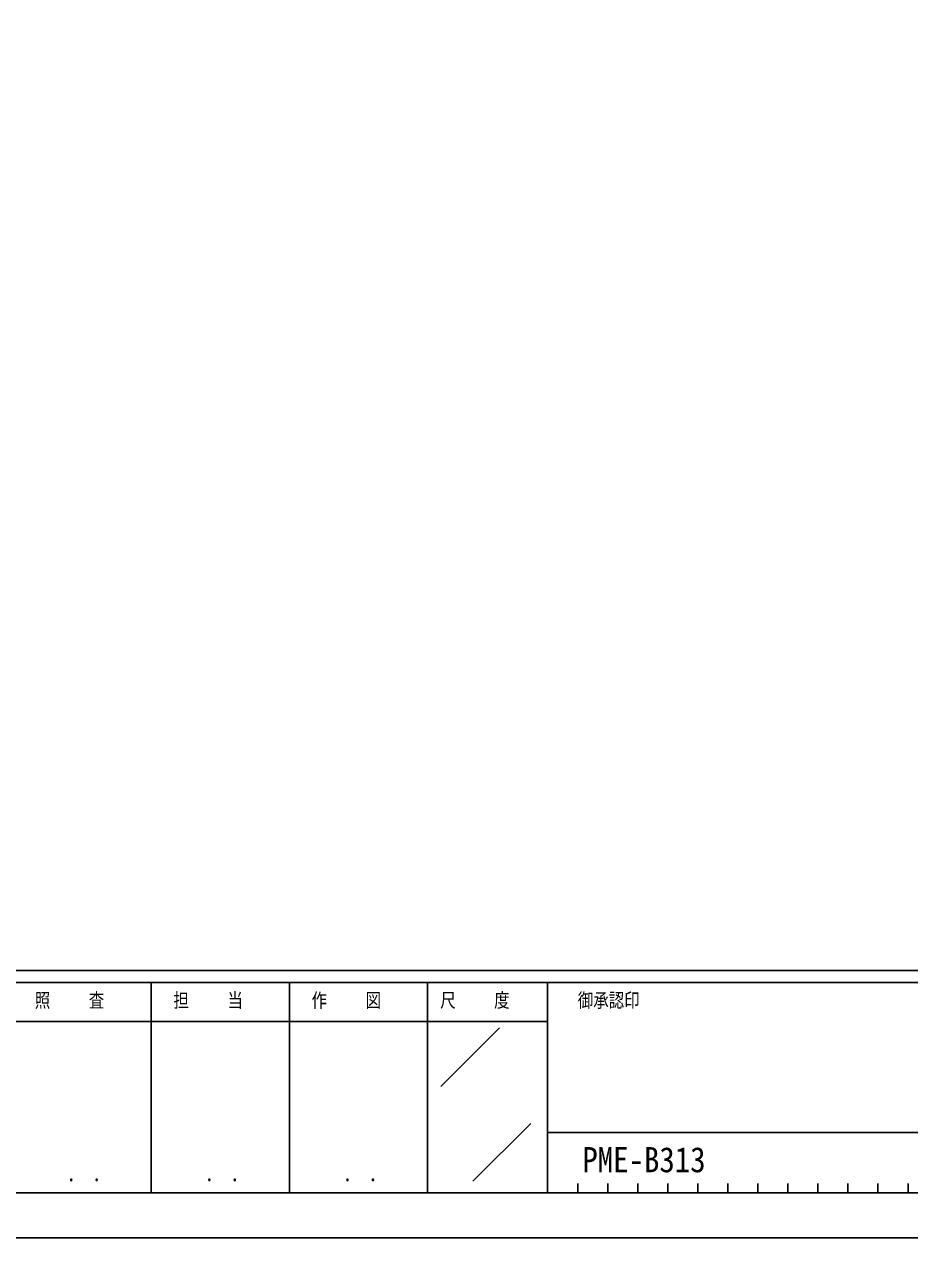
# Model space of a CAD drawing. Units: millimetres on the paper. Extents: x -390 to 385, y -288 to 288.
# Drawn here: x -3.2 to 100, y -288 to -146.6 of the extents above; entities that cross this region are included whole.
import ezdxf
from ezdxf.enums import TextEntityAlignment as Align

# ---------------------------------------------------------------- set-up
doc = ezdxf.new("R2010")
doc.units = ezdxf.units.MM
doc.layers.add('0-1_USER1', color=3, linetype='Continuous')
doc.layers.add('0-4_YKK_ZWAK', color=7, linetype='Continuous')
doc.styles.add('ＭＳ ゴシック', font='')
doc.styles.get('ＭＳ ゴシック').set_extended_font_data('MS Gothic')

msp = doc.modelspace()

# ---------------------------------------------------------------- linework, layer by layer
at = {"layer": '0-4_YKK_ZWAK'}
for p, q in [((177.501, -256.85), (-368.499, -256.85)), ((11.601, -258.25), (11.601, -282.75)), ((27.701, -258.25), (27.701, -282.75)), ((43.801, -258.25), (43.801, -282.75)), ((57.801, -258.25), (43.801, -258.25)), ((130.076, -258.25), (57.801, -258.25)), ((57.801, -258.25), (57.801, -282.75)), ((43.801, -262.8), (-4.499, -262.8)), ((43.801, -262.8), (57.801, -262.8)), ((45.347, -270.38), (52.203, -263.525)), ((49.097, -281.419), (55.832, -274.684)), ((57.801, -275.75), (130.076, -275.75)), ((-4.499, -282.75), (43.801, -282.75)), ((43.801, -282.75), (57.801, -282.75)), ((57.801, -282.75), (130.076, -282.75)), ((61.301, -281.7), (61.301, -282.75)), ((64.801, -281.7), (64.801, -282.75)), ((68.301, -281.7), (68.301, -282.75)), ((71.801, -281.7), (71.801, -282.75)), ((75.301, -281.7), (75.301, -282.75)), ((78.801, -281.7), (78.801, -282.75)), ((82.301, -281.7), (82.301, -282.75)), ((85.801, -281.7), (85.801, -282.75)), ((89.301, -281.7), (89.301, -282.75)), ((92.801, -281.7), (92.801, -282.75)), ((96.301, -281.7), (96.301, -282.75)), ((99.801, -281.7), (99.801, -282.75))]:
    msp.add_line(p, q, dxfattribs=at)
msp.add_lwpolyline([(-389.5, -288), (204.5, -288), (204.5, 132), (-389.5, 132)], close=True, dxfattribs=at)
msp.add_lwpolyline([(43.801, -258.25), (-4.499, -258.25), (-4.499, -282.75)], dxfattribs=at)

# ---------------------------------------------------------------- texts
at = {"layer": '0-1_USER1', "style": 'ＭＳ ゴシック', "width": 0.9}
msp.add_text('PME-B313', height=2.933, dxfattribs=at).set_placement((61.846, -281.251), align=Align.BOTTOM_LEFT)
at = {"layer": '0-4_YKK_ZWAK', "style": 'ＭＳ ゴシック', "width": 0.8}
for s, height, p in [('照     査', 1.65, (-1.969, -261.65)), ('担     当', 1.65, (14.191, -261.65)), ('作     図', 1.65, (30.291, -261.65)), ('尺     度', 1.65, (45.281, -261.65)), ('御承認印', 1.65, (61.318, -261.65)), ('． ．', 1.814, (1.8, -282.005)), ('． ．', 1.814, (17.9, -282.005)), ('． ．', 1.814, (34, -282.005))]:
    msp.add_text(s, height=height, dxfattribs=at).set_placement(p, align=Align.BOTTOM_LEFT)

doc.saveas('drawing.dxf')
